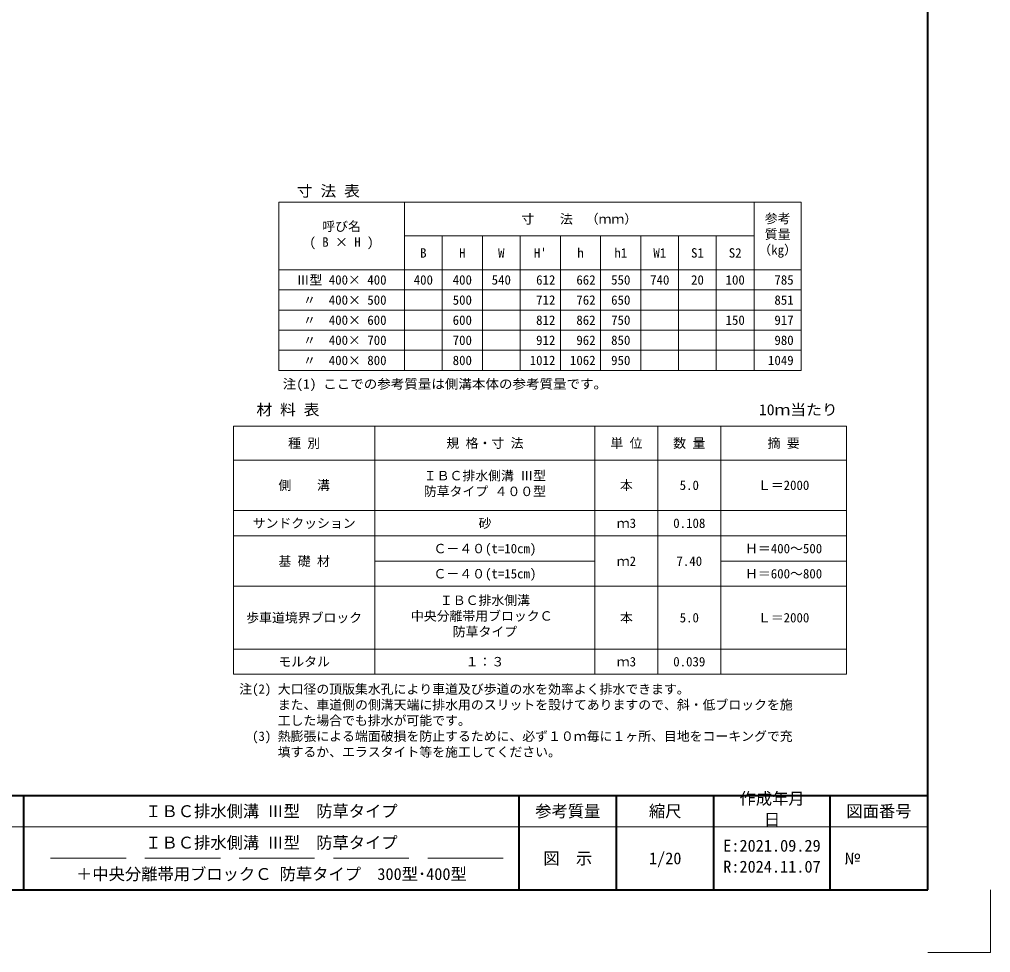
# Model space of a CAD drawing. Units: millimetres at full size; details may follow other scales. Extents: x 164402 to 209100, y 872507 to 885397.
# Drawn here: x 196458 to 199547, y 878947 to 881917 of the extents above; entities that cross this region are included whole.
import ezdxf
from ezdxf.enums import TextEntityAlignment as Align

# ---------------------------------------------------------------- set-up
doc = ezdxf.new("R2010")
doc.units = ezdxf.units.MM
doc.header["$LTSCALE"] = 40
doc.linetypes.add('DASHED', pattern=[7.5, 6, -1.5])
for name, color, linetype, lineweight in [('0_2', 7, 'Continuous', 13), ('Defpoints_3', 8, 'Continuous', 0), ('図枠', 7, 'Continuous', 5), ('寸法表', 30, 'Continuous', 13)]:
    doc.layers.add(name, color=color, linetype=linetype, lineweight=lineweight)
doc.layers.add('文字', color=7, linetype='Continuous')
doc.styles.add('ＭＳ ゴシック', font='')
doc.styles.add('ＭＳ 明朝', font='')
doc.styles.get('ＭＳ ゴシック').set_extended_font_data('MS Gothic')
doc.styles.get('ＭＳ 明朝').set_extended_font_data('MS Mincho')

msp = doc.modelspace()

# ---------------------------------------------------------------- linework, layer by layer
at = {"layer": 'Defpoints_3'}
for p, q in [((197683.06, 881056.09), (197803.06, 881056.09)), ((197931.06, 881056.09), (198051.06, 881056.09)), ((198435.06, 881056.09), (198795.06, 881056.09)), ((197683.06, 880992.09), (197803.06, 880992.09)), ((197931.06, 880992.09), (198051.06, 880992.09)), ((198435.06, 880992.09), (198675.06, 880992.09)), ((197683.06, 880928.09), (197803.06, 880928.09)), ((197931.06, 880928.09), (198051.06, 880928.09)), ((198435.06, 880928.09), (198795.06, 880928.09)), ((197683.06, 880864.09), (197803.06, 880864.09)), ((197931.06, 880864.09), (198051.06, 880864.09)), ((198435.06, 880864.09), (198795.06, 880864.09))]:
    msp.add_line(p, q, dxfattribs=at)
at = {"layer": 'Defpoints_3', "color": 7, "lineweight": 13}
for p in [(199547.4, 879147.22), (199347.4, 878947.22)]:
    msp.add_line(p, (199547.4, 878947.22), dxfattribs=at)
at = {"layer": '図枠', "lineweight": 40}
for p, q in [((199347.4, 879147.22), (199347.4, 884687.22)), ((191547.4, 879447.22), (199347.4, 879447.22)), ((196472.4, 879147.22), (196472.4, 879447.22)), ((198047.4, 879147.22), (198047.4, 879447.22)), ((198357.4, 879147.22), (198357.4, 879447.22)), ((198667.4, 879147.22), (198667.4, 879447.22)), ((199037.4, 879147.22), (199037.4, 879447.22)), ((191547.4, 879147.22), (199347.4, 879147.22))]:
    msp.add_line(p, q, dxfattribs=at)
at = {"layer": '図枠', "lineweight": 13}
msp.add_line((199347.4, 879347.22), (196072.4, 879347.22), dxfattribs=at)
at = {"layer": '図枠', "linetype": 'DASHED', "lineweight": 9}
msp.add_line((197997.4, 879247.22), (196522.4, 879247.22), dxfattribs=at)
at = {"layer": '寸法表'}
for p, q in [((197283.06, 881336.09), (198945.06, 881336.09)), ((197283.06, 881336.09), (197283.06, 880800.09)), ((197683.06, 881336.09), (197683.06, 880800.09)), ((198795.06, 881336.09), (198795.06, 880800.09)), ((198945.06, 881336.09), (198945.06, 880800.09)), ((197683.06, 881228.09), (198795.06, 881228.09)), ((197803.06, 881228.09), (197803.06, 880800.09)), ((197931.06, 881228.09), (197931.06, 880800.09)), ((198051.06, 881228.09), (198051.06, 880800.09)), ((198179.06, 881228.09), (198179.06, 880800.09)), ((198307.06, 881228.09), (198307.06, 880800.09)), ((198435.06, 881228.09), (198435.06, 880800.09)), ((198555.06, 881228.09), (198555.06, 880800.09)), ((198675.06, 881228.09), (198675.06, 880800.09)), ((197283.06, 881120.09), (198945.06, 881120.09)), ((197283.06, 881056.09), (197683.06, 881056.09)), ((197803.06, 881056.09), (197931.06, 881056.09)), ((198051.06, 881056.09), (198435.06, 881056.09)), ((198795.06, 881056.09), (198945.06, 881056.09)), ((197283.06, 880992.09), (197683.06, 880992.09)), ((197803.06, 880992.09), (197931.06, 880992.09)), ((198051.06, 880992.09), (198435.06, 880992.09)), ((198675.06, 880992.09), (198945.06, 880992.09)), ((197283.06, 880928.09), (197683.06, 880928.09)), ((197803.06, 880928.09), (197931.06, 880928.09)), ((198051.06, 880928.09), (198435.06, 880928.09)), ((198795.06, 880928.09), (198945.06, 880928.09)), ((197283.06, 880864.09), (197683.06, 880864.09)), ((197803.06, 880864.09), (197931.06, 880864.09)), ((198051.06, 880864.09), (198435.06, 880864.09)), ((198795.06, 880864.09), (198945.06, 880864.09)), ((197283.06, 880800.09), (198945.06, 880800.09)), ((197139.06, 880622.7), (199089.06, 880622.7)), ((197139.06, 880622.7), (197139.06, 879833.1)), ((197589.06, 880622.7), (197589.06, 879833.1)), ((198289.06, 880622.7), (198289.06, 879833.1)), ((198489.06, 880622.7), (198489.06, 879833.1)), ((198689.06, 880622.7), (198689.06, 879833.1)), ((199089.06, 880622.7), (199089.06, 879833.1)), ((197139.06, 880514.7), (199089.06, 880514.7)), ((197139.06, 880354.7), (199089.06, 880354.7)), ((197139.06, 880273.1), (199089.06, 880273.1)), ((197589.06, 880193.1), (198289.06, 880193.1)), ((198689.06, 880193.1), (199089.06, 880193.1)), ((197139.06, 880113.1), (199089.06, 880113.1)), ((197139.06, 879913.1), (199089.06, 879913.1)), ((197139.06, 879833.1), (199089.06, 879833.1))]:
    msp.add_line(p, q, dxfattribs=at)

# ---------------------------------------------------------------- texts
at = {"layer": '0_2', "style": 'ＭＳ 明朝'}
for s, p in [('注(2) 大口径の頂版集水孔により車道及び歩道の水を効率よく排水できます。', (197157.29, 879800.95)), ('\u3000\u3000\u3000また、車道側の側溝天端に排水用のスリットを設けてありますので、斜・低ブロックを施 ', (197157.29, 879750.95)), ('      工した場合でも排水が可能です。', (197157.29, 879700.95)), ('\u3000(3) 熱膨張による端面破損を防止するために、必ず１０ｍ毎に１ヶ所、目地をコーキングで充', (197157.29, 879650.95)), ('      填するか、エラスタイト等を施工してください。', (197157.29, 879600.95))]:
    msp.add_text(s, height=30.02, dxfattribs=at).set_placement(p, align=Align.TOP_LEFT)
at = {"layer": '図枠', "style": 'ＭＳ ゴシック'}
for s, p in [('作成年月', (198748.8, 879456.45)), ('日', (198826.5, 879389.79)), ('E:2021.09.29', (198697, 879306.45)), ('R:2024.11.07', (198697, 879239.79))]:
    msp.add_text(s, height=37.98, dxfattribs=at).set_placement(p, align=Align.TOP_LEFT)
for s, p in [('ＩＢＣ排水側溝 Ⅲ型\u3000防草タイプ', (197259.9, 879397.22)), ('参考質量', (198202.4, 879397.22)), ('縮尺', (198512.4, 879397.22)), ('図面番号', (199192.4, 879397.22)), ('ＩＢＣ排水側溝 Ⅲ型\u3000防草タイプ', (197259.9, 879297.22)), ('図\u3000示', (198202.4, 879247.22)), ('1/20', (198512.4, 879247.22)), ('＋中央分離帯用ブロックＣ 防草タイプ\u3000300型･400型', (197259.9, 879197.22))]:
    msp.add_text(s, height=37.98, dxfattribs=at).set_placement(p, align=Align.MIDDLE_CENTER)
msp.add_text('№', height=37.98, dxfattribs=at).set_placement((199081.75, 879247.22), align=Align.MIDDLE_LEFT)
at = {"layer": '寸法表', "style": 'ＭＳ 明朝'}
for s, p in [('寸\u3000\u3000法\u3000（ｍｍ）', (198239.06, 881282.09)), ('B', (197743.06, 881174.09)), ('H', (197867.06, 881174.09)), ('W', (197991.06, 881174.09)), ("H'", (198115.06, 881174.09)), ('h', (198243.06, 881174.09)), ('h1', (198371.06, 881174.09)), ('W1', (198495.06, 881174.09)), ('S1', (198615.06, 881174.09)), ('S2', (198735.06, 881174.09)), ('Ⅲ型 400× 400', (197483.06, 881088.09)), ('400', (197743.06, 881088.09)), ('400', (197867.06, 881088.09)), ('540', (197991.06, 881088.09)), ('550', (198371.06, 881088.09)), ('740', (198495.06, 881088.09)), ('20', (198615.06, 881088.09)), ('100', (198735.06, 881088.09)), (' 〃\u3000400× 500', (197483.06, 881024.09)), ('500', (197867.06, 881024.09)), ('650', (198371.06, 881024.09)), (' 〃\u3000400× 600', (197483.06, 880960.09)), ('600', (197867.06, 880960.09)), ('750', (198371.06, 880960.09)), ('150', (198735.06, 880960.09)), (' 〃\u3000400× 700', (197483.06, 880896.09)), ('700', (197867.06, 880896.09)), ('850', (198371.06, 880896.09)), (' 〃\u3000400× 800', (197483.06, 880832.09)), ('800', (197867.06, 880832.09)), ('950', (198371.06, 880832.09)), ('種 別', (197364.06, 880568.7)), ('規 格・寸 法', (197939.06, 880568.7)), ('単 位', (198389.06, 880568.7)), ('数 量', (198589.06, 880568.7)), ('摘 要', (198889.06, 880568.7)), ('側\u3000\u3000溝', (197364.06, 880434.7)), ('本', (198389.06, 880434.7)), ('5.0', (198589.06, 880434.7)), ('Ｌ＝2000', (198889.06, 880434.7)), ('砂', (197939.06, 880313.9)), ('サンドクッション', (197364.06, 880313.9)), ('ｍ3', (198389.06, 880313.9)), ('0.108', (198589.06, 880313.9)), ('Ｃ－４０(t=10cm)', (197939.06, 880233.1)), ('Ｈ＝400～500', (198889.06, 880233.1)), ('基 礎 材', (197364.06, 880193.1)), ('ｍ2', (198389.06, 880193.1)), ('7.40', (198589.06, 880193.1)), ('Ｃ－４０(t=15cm)', (197939.06, 880153.1)), ('Ｈ＝600～800', (198889.06, 880153.1)), ('歩車道境界ブロック', (197364.06, 880013.1)), ('本', (198389.06, 880013.1)), ('5.0', (198589.06, 880013.1)), ('Ｌ＝2000', (198889.06, 880013.1)), ('モルタル', (197364.06, 879873.1)), ('１：３', (197939.06, 879873.1)), ('ｍ3', (198389.06, 879873.1)), ('0.039', (198589.06, 879873.1))]:
    msp.add_text(s, height=30.02, dxfattribs=at).set_placement(p, align=Align.MIDDLE_CENTER)
for s, p in [('参考', (198829.11, 881298.57)), ('呼び名', (197421.64, 881273.57)), ('質量', (198829.11, 881248.57)), ('( B × H )', (197380.69, 881223.57)), ('（kg）', (198808.64, 881198.57)), ('ＩＢＣ排水側溝 Ⅲ型', (197744.55, 880480.17)), ('防草タイプ ４００型', (197744.55, 880430.17)), ('ＩＢＣ排水側溝', (197795.74, 880083.57)), ('中央分離帯用ブロックＣ ', (197703.6, 880033.57)), ('防草タイプ', (197836.69, 879983.57))]:
    msp.add_text(s, height=30.02, dxfattribs=at).set_placement(p, align=Align.TOP_LEFT)
for s, p in [('612', (198163.06, 881088.09)), ('662', (198291.06, 881088.09)), ('785', (198921.06, 881088.09)), ('712', (198163.06, 881024.09)), ('762', (198291.06, 881024.09)), ('851', (198921.06, 881024.09)), ('812', (198163.06, 880960.09)), ('862', (198291.06, 880960.09)), ('917', (198921.06, 880960.09)), ('912', (198163.06, 880896.09)), ('962', (198291.06, 880896.09)), ('980', (198921.06, 880896.09)), ('1012', (198163.06, 880832.09)), ('1062', (198291.06, 880832.09)), ('1049', (198921.06, 880832.09))]:
    msp.add_text(s, height=30.02, dxfattribs=at).set_placement(p, align=Align.MIDDLE_RIGHT)
at = {"layer": '文字', "style": 'ＭＳ 明朝', "width": 1.05}
msp.add_text('寸 法 表', height=35.03, dxfattribs=at).set_placement((197441.06, 881371.09), align=Align.MIDDLE_CENTER)
for s, height, p in [('注(1) ここでの参考質量は側溝本体の参考質量です。', 30.02, (197295.93, 880733.01)), ('10ｍ当たり', 35.03, (198810.3, 880647.06))]:
    msp.add_text(s, height=height, dxfattribs=at).set_placement(p, align=Align.BOTTOM_LEFT)
msp.add_text('材 料 表', height=35.03, dxfattribs=at).set_placement((197312.46, 880647.06), align=Align.BOTTOM_CENTER)

doc.saveas('drawing.dxf')
